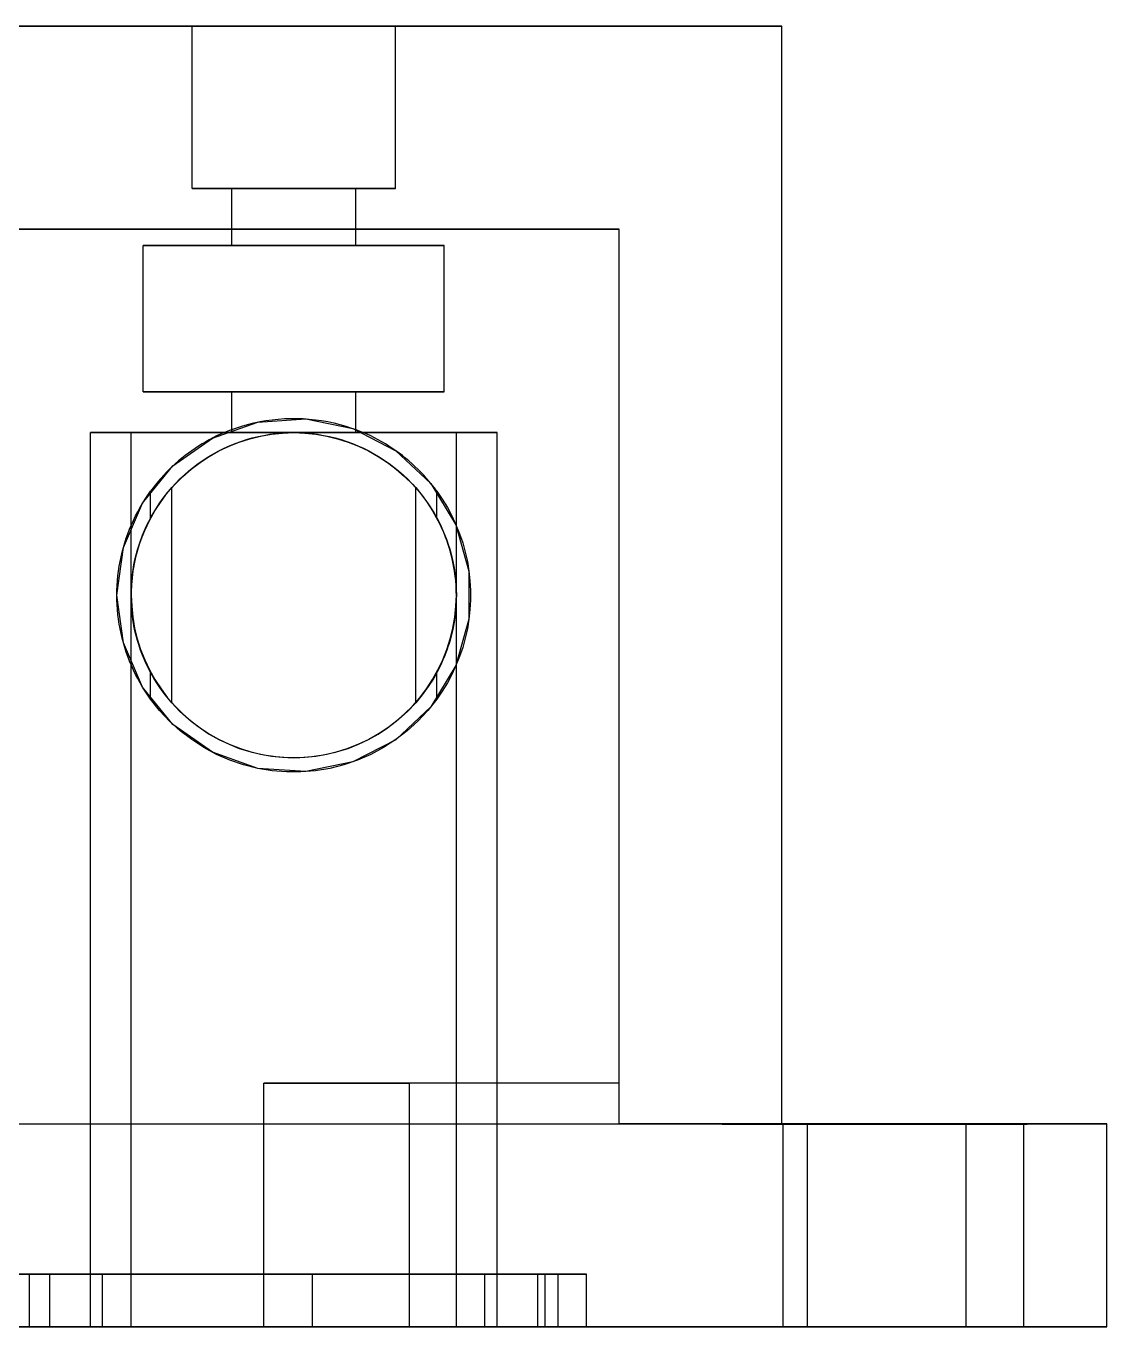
# Model space of a CAD drawing. Header units: millimetres. Extents: x 0 to 266, y -49 to 99.
# Drawn here: x 77.79 to 104.38, y 0 to 32 of the extents above; entities that cross this region are included whole.
import ezdxf

# ---------------------------------------------------------------- set-up
doc = ezdxf.new("R2010")
doc.units = ezdxf.units.MM
doc.layers.add('SIDE_HIDDEN', color=8, linetype='CONTINUOUS')
doc.layers.add('SIDE_VISIBLE', color=7, linetype='Continuous')

msp = doc.modelspace()

# ---------------------------------------------------------------- linework, layer by layer
at = {"layer": 'SIDE_HIDDEN'}
for points in [[(96.375, 32), (95.332, 32), (94.288, 32), (93.245, 32), (92.201, 32), (91.158, 32), (90.114, 32), (89.071, 32), (88.027, 32), (86.984, 32), (85.94, 32), (84.897, 32), (83.853, 32), (82.81, 32), (81.766, 32), (80.723, 32), (79.679, 32), (78.636, 32), (77.592, 32), (76.549, 32), (75.505, 32), (74.462, 32), (73.418, 32), (72.375, 32)], [(86.875, 32), (86.658, 32), (86.44, 32), (86.223, 32), (86.005, 32), (85.788, 32), (85.571, 32), (85.353, 32), (85.136, 32), (84.918, 32), (84.701, 32), (84.484, 32), (84.266, 32), (84.049, 32), (83.832, 32), (83.614, 32), (83.397, 32), (83.179, 32), (82.962, 32), (82.745, 32), (82.527, 32), (82.31, 32), (82.092, 32), (81.875, 32)], [(81.875, 32), (81.984, 32), (82.092, 32), (82.201, 32), (82.31, 32), (82.418, 32), (82.527, 32), (82.636, 32), (82.745, 32), (82.853, 32), (82.962, 32), (83.071, 32), (83.179, 32), (83.288, 32), (83.397, 32), (83.505, 32), (83.614, 32), (83.723, 32), (83.832, 32), (83.94, 32), (84.049, 32), (84.158, 32), (84.266, 32), (84.375, 32)], [(81.875, 28), (81.875, 32)], [(84.375, 32), (84.484, 32), (84.592, 32), (84.701, 32), (84.81, 32), (84.918, 32), (85.027, 32), (85.136, 32), (85.245, 32), (85.353, 32), (85.462, 32), (85.571, 32), (85.679, 32), (85.788, 32), (85.897, 32), (86.005, 32), (86.114, 32), (86.223, 32), (86.332, 32), (86.44, 32), (86.549, 32), (86.658, 32), (86.766, 32), (86.875, 32)], [(86.875, 28), (86.875, 32)], [(86.875, 28), (86.658, 28), (86.44, 28), (86.223, 28), (86.005, 28), (85.788, 28), (85.571, 28), (85.353, 28), (85.136, 28), (84.918, 28), (84.701, 28), (84.484, 28), (84.266, 28), (84.049, 28), (83.832, 28), (83.614, 28), (83.397, 28), (83.179, 28), (82.962, 28), (82.745, 28), (82.527, 28), (82.31, 28), (82.092, 28), (81.875, 28)], [(81.875, 28), (81.984, 28), (82.092, 28), (82.201, 28), (82.31, 28), (82.418, 28), (82.527, 28), (82.636, 28), (82.745, 28), (82.853, 28), (82.962, 28), (83.071, 28), (83.179, 28), (83.288, 28), (83.397, 28), (83.505, 28), (83.614, 28), (83.723, 28), (83.832, 28), (83.94, 28), (84.049, 28), (84.158, 28), (84.266, 28), (84.375, 28)], [(85.9, 28), (85.767, 28), (85.635, 28), (85.502, 28), (85.37, 28), (85.237, 28), (85.104, 28), (84.972, 28), (84.839, 28), (84.707, 28), (84.574, 28), (84.441, 28), (84.309, 28), (84.176, 28), (84.043, 28), (83.911, 28), (83.778, 28), (83.646, 28), (83.513, 28), (83.38, 28), (83.248, 28), (83.115, 28), (82.983, 28), (82.85, 28)], [(82.85, 28), (82.916, 28), (82.983, 28), (83.049, 28), (83.115, 28), (83.182, 28), (83.248, 28), (83.314, 28), (83.38, 28), (83.447, 28), (83.513, 28), (83.579, 28), (83.646, 28), (83.712, 28), (83.778, 28), (83.845, 28), (83.911, 28), (83.977, 28), (84.043, 28), (84.11, 28), (84.176, 28), (84.242, 28), (84.309, 28), (84.375, 28)], [(82.85, 26.6), (82.85, 28)], [(84.375, 28), (84.441, 28), (84.508, 28), (84.574, 28), (84.64, 28), (84.707, 28), (84.773, 28), (84.839, 28), (84.905, 28), (84.972, 28), (85.038, 28), (85.104, 28), (85.171, 28), (85.237, 28), (85.303, 28), (85.37, 28), (85.436, 28), (85.502, 28), (85.568, 28), (85.635, 28), (85.701, 28), (85.767, 28), (85.834, 28), (85.9, 28)], [(84.375, 28), (84.484, 28), (84.592, 28), (84.701, 28), (84.81, 28), (84.918, 28), (85.027, 28), (85.136, 28), (85.245, 28), (85.353, 28), (85.462, 28), (85.571, 28), (85.679, 28), (85.788, 28), (85.897, 28), (86.005, 28), (86.114, 28), (86.223, 28), (86.332, 28), (86.44, 28), (86.549, 28), (86.658, 28), (86.766, 28), (86.875, 28)], [(85.9, 26.6), (85.9, 28)], [(92.375, 27), (91.679, 27), (90.984, 27), (90.288, 27), (89.592, 27), (88.897, 27), (88.201, 27), (87.505, 27), (86.81, 27), (86.114, 27), (85.418, 27), (84.723, 27), (84.027, 27), (83.332, 27), (82.636, 27), (81.94, 27), (81.245, 27), (80.549, 27), (79.853, 27), (79.158, 27), (78.462, 27), (77.766, 27), (77.071, 27), (76.375, 27)], [(76.375, 27), (92.375, 27)], [(92.375, 5), (92.375, 27)], [(92.375, 6), (92.375, 27)], [(88.075, 26.6), (87.753, 26.6), (87.432, 26.6), (87.11, 26.6), (86.788, 26.6), (86.466, 26.6), (86.145, 26.6), (85.823, 26.6), (85.501, 26.6), (85.179, 26.6), (84.858, 26.6), (84.536, 26.6), (84.214, 26.6), (83.892, 26.6), (83.571, 26.6), (83.249, 26.6), (82.927, 26.6), (82.605, 26.6), (82.284, 26.6), (81.962, 26.6), (81.64, 26.6), (81.318, 26.6), (80.997, 26.6), (80.675, 26.6)], [(80.675, 26.6), (80.836, 26.6), (80.997, 26.6), (81.158, 26.6), (81.318, 26.6), (81.479, 26.6), (81.64, 26.6), (81.801, 26.6), (81.962, 26.6), (82.123, 26.6), (82.284, 26.6), (82.445, 26.6), (82.605, 26.6), (82.766, 26.6), (82.927, 26.6), (83.088, 26.6), (83.249, 26.6), (83.41, 26.6), (83.571, 26.6), (83.732, 26.6), (83.892, 26.6), (84.053, 26.6), (84.214, 26.6), (84.375, 26.6)], [(80.675, 23), (80.675, 26.6)], [(85.9, 26.6), (85.767, 26.6), (85.635, 26.6), (85.502, 26.6), (85.37, 26.6), (85.237, 26.6), (85.104, 26.6), (84.972, 26.6), (84.839, 26.6), (84.707, 26.6), (84.574, 26.6), (84.441, 26.6), (84.309, 26.6), (84.176, 26.6), (84.043, 26.6), (83.911, 26.6), (83.778, 26.6), (83.646, 26.6), (83.513, 26.6), (83.38, 26.6), (83.248, 26.6), (83.115, 26.6), (82.983, 26.6), (82.85, 26.6)], [(82.85, 26.6), (82.916, 26.6), (82.983, 26.6), (83.049, 26.6), (83.115, 26.6), (83.182, 26.6), (83.248, 26.6), (83.314, 26.6), (83.38, 26.6), (83.447, 26.6), (83.513, 26.6), (83.579, 26.6), (83.646, 26.6), (83.712, 26.6), (83.778, 26.6), (83.845, 26.6), (83.911, 26.6), (83.977, 26.6), (84.043, 26.6), (84.11, 26.6), (84.176, 26.6), (84.242, 26.6), (84.309, 26.6), (84.375, 26.6)], [(84.375, 26.6), (84.536, 26.6), (84.697, 26.6), (84.858, 26.6), (85.018, 26.6), (85.179, 26.6), (85.34, 26.6), (85.501, 26.6), (85.662, 26.6), (85.823, 26.6), (85.984, 26.6), (86.145, 26.6), (86.305, 26.6), (86.466, 26.6), (86.627, 26.6), (86.788, 26.6), (86.949, 26.6), (87.11, 26.6), (87.271, 26.6), (87.432, 26.6), (87.592, 26.6), (87.753, 26.6), (87.914, 26.6), (88.075, 26.6)], [(84.375, 26.6), (84.441, 26.6), (84.508, 26.6), (84.574, 26.6), (84.64, 26.6), (84.707, 26.6), (84.773, 26.6), (84.839, 26.6), (84.905, 26.6), (84.972, 26.6), (85.038, 26.6), (85.104, 26.6), (85.171, 26.6), (85.237, 26.6), (85.303, 26.6), (85.37, 26.6), (85.436, 26.6), (85.502, 26.6), (85.568, 26.6), (85.635, 26.6), (85.701, 26.6), (85.767, 26.6), (85.834, 26.6), (85.9, 26.6)], [(88.075, 23), (88.075, 26.6)], [(88.075, 23), (87.753, 23), (87.432, 23), (87.11, 23), (86.788, 23), (86.466, 23), (86.145, 23), (85.823, 23), (85.501, 23), (85.179, 23), (84.858, 23), (84.536, 23), (84.214, 23), (83.892, 23), (83.571, 23), (83.249, 23), (82.927, 23), (82.605, 23), (82.284, 23), (81.962, 23), (81.64, 23), (81.318, 23), (80.997, 23), (80.675, 23)], [(80.675, 23), (80.836, 23), (80.997, 23), (81.158, 23), (81.318, 23), (81.479, 23), (81.64, 23), (81.801, 23), (81.962, 23), (82.123, 23), (82.284, 23), (82.445, 23), (82.605, 23), (82.766, 23), (82.927, 23), (83.088, 23), (83.249, 23), (83.41, 23), (83.571, 23), (83.732, 23), (83.892, 23), (84.053, 23), (84.214, 23), (84.375, 23)], [(85.9, 23), (85.767, 23), (85.635, 23), (85.502, 23), (85.37, 23), (85.237, 23), (85.104, 23), (84.972, 23), (84.839, 23), (84.707, 23), (84.574, 23), (84.441, 23), (84.309, 23), (84.176, 23), (84.043, 23), (83.911, 23), (83.778, 23), (83.646, 23), (83.513, 23), (83.38, 23), (83.248, 23), (83.115, 23), (82.983, 23), (82.85, 23)], [(82.85, 23), (82.916, 23), (82.983, 23), (83.049, 23), (83.115, 23), (83.182, 23), (83.248, 23), (83.314, 23), (83.38, 23), (83.447, 23), (83.513, 23), (83.579, 23), (83.646, 23), (83.712, 23), (83.778, 23), (83.845, 23), (83.911, 23), (83.977, 23), (84.043, 23), (84.11, 23), (84.176, 23), (84.242, 23), (84.309, 23), (84.375, 23)], [(82.85, 22), (82.85, 23)], [(84.375, 23), (84.441, 23), (84.508, 23), (84.574, 23), (84.64, 23), (84.707, 23), (84.773, 23), (84.839, 23), (84.905, 23), (84.972, 23), (85.038, 23), (85.104, 23), (85.171, 23), (85.237, 23), (85.303, 23), (85.37, 23), (85.436, 23), (85.502, 23), (85.568, 23), (85.635, 23), (85.701, 23), (85.767, 23), (85.834, 23), (85.9, 23)], [(84.375, 23), (84.536, 23), (84.697, 23), (84.858, 23), (85.018, 23), (85.179, 23), (85.34, 23), (85.501, 23), (85.662, 23), (85.823, 23), (85.984, 23), (86.145, 23), (86.305, 23), (86.466, 23), (86.627, 23), (86.788, 23), (86.949, 23), (87.11, 23), (87.271, 23), (87.432, 23), (87.592, 23), (87.753, 23), (87.914, 23), (88.075, 23)], [(85.9, 22), (85.9, 23)], [(80.025, 18), (80.186, 19.174), (80.658, 20.26), (81.406, 21.179), (82.374, 21.862), (83.49, 22.259), (84.672, 22.34), (85.832, 22.099), (86.884, 21.554), (87.749, 20.745), (88.365, 19.733), (88.684, 18.592), (88.684, 17.408), (88.365, 16.267), (87.749, 15.255), (86.884, 14.446), (85.832, 13.901), (84.672, 13.66), (83.49, 13.741), (82.374, 14.138), (81.406, 14.821), (80.658, 15.74), (80.186, 16.826), (80.025, 18)], [(82.665, 22), (82.807, 22.058), (82.95, 22.11), (83.096, 22.158), (83.242, 22.2), (83.391, 22.237), (83.54, 22.269), (83.69, 22.296), (83.842, 22.317), (83.994, 22.333), (84.146, 22.344), (84.299, 22.349), (84.451, 22.349), (84.604, 22.344), (84.756, 22.333), (84.908, 22.317), (85.06, 22.296), (85.21, 22.269), (85.359, 22.237), (85.508, 22.2), (85.654, 22.158), (85.8, 22.11), (85.943, 22.058), (86.085, 22)], [(84.375, 22), (84.158, 22), (83.94, 22), (83.723, 22), (83.505, 22), (83.288, 22), (83.071, 22), (82.853, 22), (82.636, 22), (82.418, 22), (82.201, 22), (81.984, 22), (81.766, 22), (81.549, 22), (81.332, 22), (81.114, 22), (80.897, 22), (80.679, 22), (80.462, 22), (80.245, 22), (80.027, 22), (79.81, 22), (79.592, 22), (79.375, 22)], [(79.375, 22), (79.592, 22), (79.81, 22), (80.027, 22), (80.245, 22), (80.462, 22), (80.679, 22), (80.897, 22), (81.114, 22), (81.332, 22), (81.549, 22), (81.766, 22), (81.984, 22), (82.201, 22), (82.418, 22), (82.636, 22), (82.853, 22), (83.071, 22), (83.288, 22), (83.505, 22), (83.723, 22), (83.94, 22), (84.158, 22), (84.375, 22)], [(79.375, 0), (79.375, 22)], [(80.375, 18), (80.39, 18.273), (80.416, 18.544), (80.462, 18.813), (80.529, 19.077), (80.607, 19.339), (80.711, 19.591), (80.828, 19.838), (80.96, 20.077), (81.112, 20.303), (81.274, 20.523), (81.456, 20.727), (81.648, 20.919), (81.852, 21.101), (82.072, 21.263), (82.298, 21.415), (82.537, 21.547), (82.784, 21.664), (83.036, 21.768), (83.298, 21.846), (83.562, 21.913), (83.831, 21.959), (84.102, 21.985), (84.375, 22)], [(82.665, 22), (82.566, 22), (82.466, 22), (82.367, 22), (82.267, 22), (82.168, 22), (82.068, 22), (81.968, 22), (81.869, 22), (81.769, 22), (81.67, 22), (81.57, 22), (81.47, 22), (81.371, 22), (81.271, 22), (81.172, 22), (81.072, 22), (80.973, 22), (80.873, 22), (80.773, 22), (80.674, 22), (80.574, 22), (80.475, 22), (80.375, 22)], [(80.375, 22), (80.549, 22), (80.723, 22), (80.897, 22), (81.071, 22), (81.245, 22), (81.418, 22), (81.592, 22), (81.766, 22), (81.94, 22), (82.114, 22), (82.288, 22), (82.462, 22), (82.636, 22), (82.81, 22), (82.984, 22), (83.158, 22), (83.332, 22), (83.505, 22), (83.679, 22), (83.853, 22), (84.027, 22), (84.201, 22), (84.375, 22)], [(80.375, 18), (80.375, 22)], [(82.665, 22), (82.572, 21.959), (82.48, 21.916), (82.389, 21.87), (82.299, 21.822), (82.21, 21.773), (82.122, 21.721), (82.035, 21.667), (81.95, 21.611), (81.866, 21.554), (81.784, 21.494), (81.702, 21.432), (81.623, 21.369), (81.545, 21.303), (81.468, 21.236), (81.393, 21.167), (81.32, 21.096), (81.248, 21.024), (81.178, 20.95), (81.11, 20.874), (81.043, 20.797), (80.979, 20.718), (80.916, 20.638), (80.855, 20.556)], [(81.375, 20.646), (81.475, 20.755), (81.578, 20.86), (81.685, 20.961), (81.796, 21.058), (81.911, 21.151), (82.029, 21.24), (82.15, 21.324), (82.274, 21.404), (82.401, 21.479), (82.53, 21.549), (82.662, 21.615), (82.797, 21.675), (82.933, 21.731), (83.072, 21.782), (83.212, 21.827), (83.354, 21.868), (83.497, 21.903), (83.642, 21.932), (83.787, 21.957), (83.933, 21.976), (84.08, 21.989), (84.228, 21.997), (84.375, 22)], [(82.665, 22), (86.085, 22)], [(85.9, 22), (85.767, 22), (85.635, 22), (85.502, 22), (85.37, 22), (85.237, 22), (85.104, 22), (84.972, 22), (84.839, 22), (84.707, 22), (84.574, 22), (84.441, 22), (84.309, 22), (84.176, 22), (84.043, 22), (83.911, 22), (83.778, 22), (83.646, 22), (83.513, 22), (83.38, 22), (83.248, 22), (83.115, 22), (82.983, 22), (82.85, 22)], [(82.85, 22), (82.916, 22), (82.983, 22), (83.049, 22), (83.115, 22), (83.182, 22), (83.248, 22), (83.314, 22), (83.38, 22), (83.447, 22), (83.513, 22), (83.579, 22), (83.646, 22), (83.712, 22), (83.778, 22), (83.845, 22), (83.911, 22), (83.977, 22), (84.043, 22), (84.11, 22), (84.176, 22), (84.242, 22), (84.309, 22), (84.375, 22)], [(84.375, 22), (84.592, 22), (84.81, 22), (85.027, 22), (85.245, 22), (85.462, 22), (85.679, 22), (85.897, 22), (86.114, 22), (86.332, 22), (86.549, 22), (86.766, 22), (86.984, 22), (87.201, 22), (87.418, 22), (87.636, 22), (87.853, 22), (88.071, 22), (88.288, 22), (88.505, 22), (88.723, 22), (88.94, 22), (89.158, 22), (89.375, 22)], [(89.375, 22), (89.158, 22), (88.94, 22), (88.723, 22), (88.505, 22), (88.288, 22), (88.071, 22), (87.853, 22), (87.636, 22), (87.418, 22), (87.201, 22), (86.984, 22), (86.766, 22), (86.549, 22), (86.332, 22), (86.114, 22), (85.897, 22), (85.679, 22), (85.462, 22), (85.245, 22), (85.027, 22), (84.81, 22), (84.592, 22), (84.375, 22)], [(84.375, 22), (84.522, 21.997), (84.67, 21.989), (84.817, 21.976), (84.963, 21.957), (85.108, 21.932), (85.253, 21.903), (85.396, 21.868), (85.538, 21.827), (85.678, 21.782), (85.817, 21.731), (85.953, 21.675), (86.088, 21.615), (86.22, 21.549), (86.349, 21.479), (86.476, 21.404), (86.6, 21.324), (86.721, 21.24), (86.839, 21.151), (86.954, 21.058), (87.065, 20.961), (87.172, 20.86), (87.275, 20.755), (87.375, 20.646)], [(84.375, 22), (84.648, 21.985), (84.919, 21.959), (85.188, 21.913), (85.452, 21.846), (85.714, 21.768), (85.966, 21.664), (86.213, 21.547), (86.452, 21.415), (86.678, 21.263), (86.898, 21.101), (87.102, 20.919), (87.294, 20.727), (87.476, 20.523), (87.638, 20.303), (87.79, 20.077), (87.922, 19.838), (88.039, 19.591), (88.143, 19.339), (88.221, 19.077), (88.288, 18.813), (88.334, 18.544), (88.36, 18.273), (88.375, 18)], [(84.375, 22), (84.549, 22), (84.723, 22), (84.897, 22), (85.071, 22), (85.245, 22), (85.418, 22), (85.592, 22), (85.766, 22), (85.94, 22), (86.114, 22), (86.288, 22), (86.462, 22), (86.636, 22), (86.81, 22), (86.984, 22), (87.158, 22), (87.332, 22), (87.505, 22), (87.679, 22), (87.853, 22), (88.027, 22), (88.201, 22), (88.375, 22)], [(84.375, 22), (84.441, 22), (84.508, 22), (84.574, 22), (84.64, 22), (84.707, 22), (84.773, 22), (84.839, 22), (84.905, 22), (84.972, 22), (85.038, 22), (85.104, 22), (85.171, 22), (85.237, 22), (85.303, 22), (85.37, 22), (85.436, 22), (85.502, 22), (85.568, 22), (85.635, 22), (85.701, 22), (85.767, 22), (85.834, 22), (85.9, 22)], [(87.895, 20.556), (87.834, 20.638), (87.771, 20.718), (87.707, 20.797), (87.64, 20.874), (87.572, 20.95), (87.502, 21.024), (87.43, 21.096), (87.357, 21.167), (87.282, 21.236), (87.205, 21.303), (87.127, 21.369), (87.048, 21.432), (86.966, 21.494), (86.884, 21.554), (86.8, 21.611), (86.715, 21.667), (86.628, 21.721), (86.54, 21.773), (86.451, 21.822), (86.361, 21.87), (86.27, 21.916), (86.178, 21.959), (86.085, 22)], [(88.375, 22), (88.275, 22), (88.176, 22), (88.076, 22), (87.977, 22), (87.877, 22), (87.777, 22), (87.678, 22), (87.578, 22), (87.479, 22), (87.379, 22), (87.28, 22), (87.18, 22), (87.08, 22), (86.981, 22), (86.881, 22), (86.782, 22), (86.682, 22), (86.582, 22), (86.483, 22), (86.383, 22), (86.284, 22), (86.184, 22), (86.085, 22)], [(88.375, 18), (88.375, 22)], [(89.375, 0), (89.375, 22)], [(80.025, 18), (80.027, 18.119), (80.031, 18.237), (80.04, 18.356), (80.051, 18.474), (80.065, 18.592), (80.083, 18.71), (80.104, 18.826), (80.128, 18.943), (80.156, 19.058), (80.186, 19.173), (80.22, 19.287), (80.256, 19.4), (80.296, 19.512), (80.339, 19.623), (80.385, 19.732), (80.434, 19.841), (80.485, 19.948), (80.54, 20.053), (80.597, 20.157), (80.658, 20.259), (80.721, 20.36), (80.787, 20.459), (80.855, 20.556)], [(80.375, 18), (80.377, 18.126), (80.383, 18.251), (80.393, 18.377), (80.407, 18.501), (80.424, 18.626), (80.446, 18.75), (80.471, 18.873), (80.501, 18.995), (80.534, 19.116), (80.571, 19.236), (80.612, 19.355), (80.656, 19.473), (80.704, 19.589), (80.756, 19.703), (80.811, 19.816), (80.87, 19.927), (80.932, 20.037), (80.998, 20.144), (81.067, 20.249), (81.139, 20.352), (81.215, 20.452), (81.293, 20.55), (81.375, 20.646)], [(80.855, 19.9), (80.855, 20.556)], [(81.375, 15.354), (81.375, 20.646)], [(87.375, 15.354), (87.375, 20.646)], [(87.375, 20.646), (87.535, 20.452), (87.683, 20.249), (87.818, 20.037), (87.939, 19.816), (88.046, 19.589), (88.138, 19.355), (88.216, 19.116), (88.279, 18.873), (88.326, 18.626), (88.357, 18.377), (88.373, 18.126), (88.373, 17.874), (88.357, 17.623), (88.326, 17.374), (88.279, 17.127), (88.216, 16.884), (88.138, 16.645), (88.046, 16.411), (87.939, 16.184), (87.818, 15.963), (87.683, 15.751), (87.535, 15.548), (87.375, 15.354)], [(87.895, 20.556), (88.029, 20.36), (88.153, 20.157), (88.265, 19.948), (88.365, 19.732), (88.454, 19.512), (88.53, 19.287), (88.594, 19.058), (88.646, 18.826), (88.685, 18.592), (88.71, 18.356), (88.723, 18.119), (88.723, 17.881), (88.71, 17.644), (88.685, 17.408), (88.646, 17.174), (88.594, 16.942), (88.53, 16.713), (88.454, 16.488), (88.365, 16.268), (88.265, 16.052), (88.153, 15.843), (88.029, 15.64), (87.895, 15.444)], [(87.895, 19.9), (87.895, 20.556)], [(80.855, 19.9), (80.816, 19.824), (80.777, 19.747), (80.74, 19.669), (80.705, 19.59), (80.671, 19.511), (80.64, 19.431), (80.61, 19.35), (80.582, 19.269), (80.556, 19.187), (80.531, 19.104), (80.508, 19.021), (80.487, 18.938), (80.467, 18.854), (80.45, 18.77), (80.434, 18.685), (80.421, 18.6), (80.409, 18.515), (80.398, 18.43), (80.39, 18.344), (80.384, 18.258), (80.379, 18.172), (80.377, 18.086), (80.375, 18)], [(80.855, 19.9), (80.777, 19.747), (80.705, 19.59), (80.64, 19.431), (80.582, 19.269), (80.531, 19.105), (80.487, 18.938), (80.45, 18.77), (80.42, 18.6), (80.398, 18.43), (80.383, 18.258), (80.376, 18.086), (80.376, 17.914), (80.383, 17.742), (80.398, 17.57), (80.42, 17.4), (80.45, 17.23), (80.487, 17.062), (80.531, 16.895), (80.582, 16.731), (80.64, 16.569), (80.705, 16.41), (80.777, 16.253), (80.855, 16.1)], [(87.895, 19.9), (87.973, 19.747), (88.045, 19.59), (88.11, 19.431), (88.168, 19.269), (88.219, 19.105), (88.263, 18.938), (88.3, 18.77), (88.33, 18.6), (88.352, 18.43), (88.367, 18.258), (88.374, 18.086), (88.374, 17.914), (88.367, 17.742), (88.352, 17.57), (88.33, 17.4), (88.3, 17.23), (88.263, 17.062), (88.219, 16.895), (88.168, 16.731), (88.11, 16.569), (88.045, 16.41), (87.973, 16.253), (87.895, 16.1)], [(88.375, 18), (88.373, 18.086), (88.371, 18.172), (88.366, 18.258), (88.36, 18.344), (88.352, 18.43), (88.341, 18.515), (88.329, 18.6), (88.316, 18.685), (88.3, 18.77), (88.283, 18.854), (88.263, 18.938), (88.242, 19.021), (88.219, 19.104), (88.194, 19.187), (88.168, 19.269), (88.14, 19.35), (88.11, 19.431), (88.079, 19.511), (88.045, 19.59), (88.01, 19.669), (87.973, 19.747), (87.934, 19.824), (87.895, 19.9)], [(80.855, 15.444), (80.787, 15.541), (80.721, 15.64), (80.658, 15.741), (80.597, 15.843), (80.54, 15.947), (80.485, 16.052), (80.434, 16.159), (80.385, 16.268), (80.339, 16.377), (80.296, 16.488), (80.256, 16.6), (80.22, 16.713), (80.186, 16.827), (80.156, 16.942), (80.128, 17.057), (80.104, 17.174), (80.083, 17.29), (80.065, 17.408), (80.051, 17.526), (80.04, 17.644), (80.031, 17.763), (80.027, 17.881), (80.025, 18)], [(81.375, 15.354), (81.293, 15.45), (81.215, 15.548), (81.139, 15.648), (81.067, 15.751), (80.998, 15.856), (80.932, 15.963), (80.87, 16.073), (80.811, 16.184), (80.756, 16.297), (80.704, 16.411), (80.656, 16.527), (80.612, 16.645), (80.571, 16.764), (80.534, 16.884), (80.501, 17.005), (80.471, 17.127), (80.446, 17.25), (80.424, 17.374), (80.407, 17.499), (80.393, 17.623), (80.383, 17.749), (80.377, 17.874), (80.375, 18)], [(80.375, 18), (80.39, 17.727), (80.416, 17.456), (80.462, 17.187), (80.529, 16.923), (80.607, 16.661), (80.711, 16.409), (80.828, 16.162), (80.96, 15.923), (81.112, 15.697), (81.274, 15.477), (81.456, 15.273), (81.648, 15.081), (81.852, 14.899), (82.072, 14.737), (82.298, 14.585), (82.537, 14.453), (82.784, 14.336), (83.036, 14.232), (83.298, 14.154), (83.562, 14.087), (83.831, 14.041), (84.102, 14.015), (84.375, 14)], [(80.855, 16.1), (80.816, 16.176), (80.777, 16.253), (80.74, 16.331), (80.705, 16.41), (80.671, 16.489), (80.64, 16.569), (80.61, 16.65), (80.582, 16.731), (80.556, 16.813), (80.531, 16.896), (80.508, 16.979), (80.487, 17.062), (80.467, 17.146), (80.45, 17.23), (80.434, 17.315), (80.421, 17.4), (80.409, 17.485), (80.398, 17.57), (80.39, 17.656), (80.384, 17.742), (80.379, 17.828), (80.377, 17.914), (80.375, 18)], [(80.375, 0), (80.375, 18)], [(84.375, 14), (84.648, 14.015), (84.919, 14.041), (85.188, 14.087), (85.452, 14.154), (85.714, 14.232), (85.966, 14.336), (86.213, 14.453), (86.452, 14.585), (86.678, 14.737), (86.898, 14.899), (87.102, 15.081), (87.294, 15.273), (87.476, 15.477), (87.638, 15.697), (87.79, 15.923), (87.922, 16.162), (88.039, 16.409), (88.143, 16.661), (88.221, 16.923), (88.288, 17.187), (88.334, 17.456), (88.36, 17.727), (88.375, 18)], [(88.375, 18), (88.373, 17.914), (88.371, 17.828), (88.366, 17.742), (88.36, 17.656), (88.352, 17.57), (88.341, 17.485), (88.329, 17.4), (88.316, 17.315), (88.3, 17.23), (88.283, 17.146), (88.263, 17.062), (88.242, 16.979), (88.219, 16.896), (88.194, 16.813), (88.168, 16.731), (88.14, 16.65), (88.11, 16.569), (88.079, 16.489), (88.045, 16.41), (88.01, 16.331), (87.973, 16.253), (87.934, 16.176), (87.895, 16.1)], [(88.375, 0), (88.375, 18)], [(80.855, 15.444), (80.855, 16.1)], [(87.895, 15.444), (87.895, 16.1)], [(87.895, 15.444), (87.674, 15.164), (87.431, 14.904), (87.167, 14.664), (86.884, 14.447), (86.585, 14.253), (86.271, 14.085), (85.944, 13.943), (85.606, 13.828), (85.26, 13.741), (84.909, 13.683), (84.553, 13.654), (84.197, 13.654), (83.841, 13.683), (83.49, 13.741), (83.144, 13.828), (82.806, 13.943), (82.479, 14.085), (82.165, 14.253), (81.866, 14.447), (81.583, 14.664), (81.319, 14.904), (81.076, 15.164), (80.855, 15.444)], [(87.375, 15.354), (87.172, 15.14), (86.954, 14.942), (86.721, 14.76), (86.476, 14.596), (86.22, 14.451), (85.953, 14.325), (85.678, 14.218), (85.396, 14.132), (85.108, 14.068), (84.817, 14.024), (84.522, 14.003), (84.228, 14.003), (83.933, 14.024), (83.642, 14.068), (83.354, 14.132), (83.072, 14.218), (82.797, 14.325), (82.53, 14.451), (82.274, 14.596), (82.029, 14.76), (81.796, 14.942), (81.578, 15.14), (81.375, 15.354)], [(92.375, 6), (83.637, 6)], [(83.637, 6), (87.216, 6)], [(83.637, 0), (83.637, 6)], [(92.375, 6), (87.216, 6)], [(87.216, 6), (87.216, 0)], [(92.375, 5), (92.375, 6)], [(72.375, 5), (72.897, 5), (73.418, 5), (73.94, 5), (74.462, 5), (74.984, 5), (75.505, 5), (76.027, 5), (76.549, 5), (77.071, 5), (77.592, 5), (78.114, 5), (78.636, 5), (79.158, 5), (79.679, 5), (80.201, 5), (80.723, 5), (81.245, 5), (81.766, 5), (82.288, 5), (82.81, 5), (83.332, 5), (83.853, 5), (84.375, 5)], [(84.375, 5), (84.897, 5), (85.418, 5), (85.94, 5), (86.462, 5), (86.984, 5), (87.505, 5), (88.027, 5), (88.549, 5), (89.071, 5), (89.592, 5), (90.114, 5), (90.636, 5), (91.158, 5), (91.679, 5), (92.201, 5), (92.723, 5), (93.245, 5), (93.766, 5), (94.288, 5), (94.81, 5), (95.332, 5), (95.853, 5), (96.375, 5)], [(96.375, 5), (96.201, 5), (96.027, 5), (95.853, 5), (95.679, 5), (95.505, 5), (95.332, 5), (95.158, 5), (94.984, 5), (94.81, 5), (94.636, 5), (94.462, 5), (94.288, 5), (94.114, 5), (93.94, 5), (93.766, 5), (93.592, 5), (93.418, 5), (93.245, 5), (93.071, 5), (92.897, 5), (92.723, 5), (92.549, 5), (92.375, 5)], [(98.278, 5), (92.375, 5)], [(100.907, 5), (100.647, 5), (100.386, 5), (100.126, 5), (99.865, 5), (99.605, 5), (99.344, 5), (99.083, 5), (98.823, 5), (98.562, 5), (98.302, 5), (98.041, 5), (97.781, 5), (97.52, 5), (97.259, 5), (96.999, 5), (96.738, 5), (96.478, 5), (96.217, 5), (95.957, 5), (95.696, 5), (95.436, 5), (95.175, 5), (94.914, 5)], [(94.914, 5), (95.175, 5), (95.436, 5), (95.696, 5), (95.957, 5), (96.217, 5), (96.478, 5), (96.738, 5), (96.999, 5), (97.259, 5), (97.52, 5), (97.781, 5), (98.041, 5), (98.302, 5), (98.562, 5), (98.823, 5), (99.083, 5), (99.344, 5), (99.605, 5), (99.865, 5), (100.126, 5), (100.386, 5), (100.647, 5), (100.907, 5)], [(102.231, 5), (101.913, 5), (101.595, 5), (101.277, 5), (100.958, 5), (100.64, 5), (100.322, 5), (100.004, 5), (99.686, 5), (99.368, 5), (99.05, 5), (98.732, 5), (98.414, 5), (98.095, 5), (97.777, 5), (97.459, 5), (97.141, 5), (96.823, 5), (96.505, 5), (96.187, 5), (95.869, 5), (95.551, 5), (95.233, 5), (94.914, 5)], [(94.914, 5), (95.061, 5), (95.207, 5), (95.353, 5), (95.499, 5), (95.646, 5), (95.792, 5), (95.938, 5), (96.084, 5), (96.231, 5), (96.377, 5), (96.523, 5), (96.669, 5), (96.816, 5), (96.962, 5), (97.108, 5), (97.254, 5), (97.401, 5), (97.547, 5), (97.693, 5), (97.839, 5), (97.986, 5), (98.132, 5), (98.278, 5)], [(94.914, 4.99), (94.914, 5)], [(94.914, 4.99), (94.914, 5)], [(100.907, 4.99), (100.647, 4.99), (100.386, 4.99), (100.126, 4.99), (99.865, 4.99), (99.605, 4.99), (99.344, 4.99), (99.083, 4.99), (98.823, 4.99), (98.562, 4.99), (98.302, 4.99), (98.041, 4.99), (97.781, 4.99), (97.52, 4.99), (97.259, 4.99), (96.999, 4.99), (96.738, 4.99), (96.478, 4.99), (96.217, 4.99), (95.957, 4.99), (95.696, 4.99), (95.436, 4.99), (95.175, 4.99), (94.914, 4.99)], [(94.914, 4.99), (95.175, 4.99), (95.436, 4.99), (95.697, 4.99), (95.958, 4.99), (96.219, 4.99), (96.48, 4.99), (96.741, 4.99), (97.001, 4.99), (97.262, 4.99), (97.523, 4.99), (97.784, 4.99), (98.045, 4.99), (98.306, 4.99), (98.567, 4.99), (98.827, 4.99), (99.088, 4.99), (99.349, 4.99), (99.61, 4.99), (99.871, 4.99), (100.132, 4.99), (100.393, 4.99), (100.654, 4.99), (100.914, 4.99)], [(102.231, 4.99), (101.913, 4.99), (101.595, 4.99), (101.277, 4.99), (100.958, 4.99), (100.64, 4.99), (100.322, 4.99), (100.004, 4.99), (99.686, 4.99), (99.368, 4.99), (99.05, 4.99), (98.732, 4.99), (98.414, 4.99), (98.095, 4.99), (97.777, 4.99), (97.459, 4.99), (97.141, 4.99), (96.823, 4.99), (96.505, 4.99), (96.187, 4.99), (95.869, 4.99), (95.551, 4.99), (95.233, 4.99), (94.914, 4.99)], [(94.914, 4.99), (95.061, 4.99), (95.207, 4.99), (95.353, 4.99), (95.499, 4.99), (95.646, 4.99), (95.792, 4.99), (95.938, 4.99), (96.084, 4.99), (96.231, 4.99), (96.377, 4.99), (96.523, 4.99), (96.669, 4.99), (96.816, 4.99), (96.962, 4.99), (97.108, 4.99), (97.254, 4.99), (97.401, 4.99), (97.547, 4.99), (97.693, 4.99), (97.839, 4.99), (97.986, 4.99), (98.132, 4.99), (98.278, 4.99)], [(100.914, 4.99), (100.719, 4.99), (100.523, 4.99), (100.327, 4.99), (100.132, 4.99), (99.936, 4.99), (99.741, 4.99), (99.545, 4.99), (99.349, 4.99), (99.154, 4.99), (98.958, 4.99), (98.762, 4.99), (98.567, 4.99), (98.371, 4.99), (98.175, 4.99), (97.98, 4.99), (97.784, 4.99), (97.588, 4.99), (97.393, 4.99), (97.197, 4.99), (97.001, 4.99), (96.806, 4.99), (96.61, 4.99), (96.414, 4.99)], [(96.414, 4.99), (96.512, 4.99), (96.61, 4.99), (96.708, 4.99), (96.806, 4.99), (96.904, 4.99), (97.001, 4.99), (97.099, 4.99), (97.197, 4.99), (97.295, 4.99), (97.393, 4.99), (97.491, 4.99), (97.588, 4.99), (97.686, 4.99), (97.784, 4.99), (97.882, 4.99), (97.98, 4.99), (98.077, 4.99), (98.175, 4.99), (98.273, 4.99), (98.371, 4.99), (98.469, 4.99), (98.567, 4.99), (98.664, 4.99)], [(100.914, 4.99), (100.719, 4.99), (100.523, 4.99), (100.327, 4.99), (100.132, 4.99), (99.936, 4.99), (99.741, 4.99), (99.545, 4.99), (99.349, 4.99), (99.154, 4.99), (98.958, 4.99), (98.762, 4.99), (98.567, 4.99), (98.371, 4.99), (98.175, 4.99), (97.98, 4.99), (97.784, 4.99), (97.588, 4.99), (97.393, 4.99), (97.197, 4.99), (97.001, 4.99), (96.806, 4.99), (96.61, 4.99), (96.414, 4.99)], [(96.414, 4.99), (96.512, 4.99), (96.61, 4.99), (96.708, 4.99), (96.806, 4.99), (96.904, 4.99), (97.001, 4.99), (97.099, 4.99), (97.197, 4.99), (97.295, 4.99), (97.393, 4.99), (97.491, 4.99), (97.588, 4.99), (97.686, 4.99), (97.784, 4.99), (97.882, 4.99), (97.98, 4.99), (98.077, 4.99), (98.175, 4.99), (98.273, 4.99), (98.371, 4.99), (98.469, 4.99), (98.567, 4.99), (98.664, 4.99)], [(96.414, 0), (96.414, 4.99)], [(96.414, 0), (96.414, 4.99)], [(98.278, 4.99), (98.278, 5)], [(98.278, 4.99), (102.327, 4.99)], [(98.664, 4.99), (98.762, 4.99), (98.859, 4.99), (98.957, 4.99), (99.054, 4.99), (99.152, 4.99), (99.25, 4.99), (99.347, 4.99), (99.445, 4.99), (99.542, 4.99), (99.64, 4.99), (99.737, 4.99), (99.835, 4.99), (99.932, 4.99), (100.03, 4.99), (100.127, 4.99), (100.225, 4.99), (100.322, 4.99), (100.42, 4.99), (100.517, 4.99), (100.615, 4.99), (100.712, 4.99), (100.81, 4.99), (100.907, 4.99)], [(98.664, 4.99), (98.762, 4.99), (98.86, 4.99), (98.958, 4.99), (99.056, 4.99), (99.154, 4.99), (99.251, 4.99), (99.349, 4.99), (99.447, 4.99), (99.545, 4.99), (99.643, 4.99), (99.741, 4.99), (99.838, 4.99), (99.936, 4.99), (100.034, 4.99), (100.132, 4.99), (100.23, 4.99), (100.327, 4.99), (100.425, 4.99), (100.523, 4.99), (100.621, 4.99), (100.719, 4.99), (100.817, 4.99), (100.914, 4.99)], [(100.914, 0), (100.914, 4.99)], [(100.914, 0), (100.914, 4.99)], [(102.389, 4.99), (102.386, 4.99), (102.383, 4.99), (102.38, 4.99), (102.378, 4.99), (102.375, 4.99), (102.372, 4.99), (102.37, 4.99), (102.367, 4.99), (102.364, 4.99), (102.362, 4.99), (102.359, 4.99), (102.356, 4.99), (102.354, 4.99), (102.351, 4.99), (102.348, 4.99), (102.345, 4.99), (102.343, 4.99), (102.34, 4.99), (102.337, 4.99), (102.335, 4.99), (102.332, 4.99), (102.329, 4.99), (102.327, 4.99)], [(102.327, 0), (102.327, 4.99)], [(102.389, 5), (102.39, 5), (102.391, 5), (102.392, 5), (102.393, 5), (102.394, 5), (102.395, 5), (102.396, 5), (102.398, 5), (102.399, 5), (102.4, 5), (102.401, 5), (102.402, 5), (102.403, 5), (102.404, 5), (102.405, 5), (102.407, 5), (102.408, 5), (102.409, 5), (102.41, 5), (102.411, 5), (102.412, 5), (102.413, 5), (102.414, 5)], [(102.414, 5), (102.413, 5), (102.412, 5), (102.411, 5), (102.41, 5), (102.409, 5), (102.408, 5), (102.407, 5), (102.405, 5), (102.404, 5), (102.403, 5), (102.402, 5), (102.401, 5), (102.4, 5), (102.399, 5), (102.398, 5), (102.396, 5), (102.395, 5), (102.394, 5), (102.393, 5), (102.392, 5), (102.391, 5), (102.39, 5), (102.389, 5)], [(102.389, 4.99), (102.389, 5)], [(102.389, 5), (102.39, 5), (102.391, 5), (102.392, 5), (102.393, 5), (102.394, 5), (102.395, 5), (102.396, 5), (102.398, 5), (102.399, 5), (102.4, 5), (102.401, 5), (102.402, 5), (102.403, 5), (102.404, 5), (102.405, 5), (102.407, 5), (102.408, 5), (102.409, 5), (102.41, 5), (102.411, 5), (102.412, 5), (102.413, 5), (102.414, 5)], [(102.414, 5), (102.413, 5), (102.412, 5), (102.411, 5), (102.41, 5), (102.409, 5), (102.408, 5), (102.407, 5), (102.405, 5), (102.404, 5), (102.403, 5), (102.402, 5), (102.401, 5), (102.4, 5), (102.399, 5), (102.398, 5), (102.396, 5), (102.395, 5), (102.394, 5), (102.393, 5), (102.392, 5), (102.391, 5), (102.39, 5), (102.389, 5)], [(102.389, 5), (102.475, 5), (102.561, 5), (102.648, 5), (102.734, 5), (102.82, 5), (102.907, 5), (102.993, 5), (103.079, 5), (103.166, 5), (103.252, 5), (103.339, 5), (103.425, 5), (103.511, 5), (103.598, 5), (103.684, 5), (103.77, 5), (103.857, 5), (103.943, 5), (104.03, 5), (104.116, 5), (104.202, 5), (104.289, 5), (104.375, 5)], [(102.389, 4.99), (102.39, 4.99), (102.391, 4.99), (102.392, 4.99), (102.393, 4.99), (102.394, 4.99), (102.395, 4.99), (102.396, 4.99), (102.398, 4.99), (102.399, 4.99), (102.4, 4.99), (102.401, 4.99), (102.402, 4.99), (102.403, 4.99), (102.404, 4.99), (102.405, 4.99), (102.407, 4.99), (102.408, 4.99), (102.409, 4.99), (102.41, 4.99), (102.411, 4.99), (102.412, 4.99), (102.413, 4.99), (102.414, 4.99)], [(102.414, 4.99), (102.413, 4.99), (102.412, 4.99), (102.411, 4.99), (102.41, 4.99), (102.409, 4.99), (102.408, 4.99), (102.407, 4.99), (102.405, 4.99), (102.404, 4.99), (102.403, 4.99), (102.402, 4.99), (102.401, 4.99), (102.4, 4.99), (102.399, 4.99), (102.398, 4.99), (102.396, 4.99), (102.395, 4.99), (102.394, 4.99), (102.393, 4.99), (102.392, 4.99), (102.391, 4.99), (102.39, 4.99), (102.389, 4.99)], [(102.389, 4.99), (102.39, 4.99), (102.391, 4.99), (102.392, 4.99), (102.393, 4.99), (102.394, 4.99), (102.395, 4.99), (102.396, 4.99), (102.398, 4.99), (102.399, 4.99), (102.4, 4.99), (102.401, 4.99), (102.402, 4.99), (102.403, 4.99), (102.404, 4.99), (102.405, 4.99), (102.407, 4.99), (102.408, 4.99), (102.409, 4.99), (102.41, 4.99), (102.411, 4.99), (102.412, 4.99), (102.413, 4.99), (102.414, 4.99)], [(102.414, 4.99), (102.413, 4.99), (102.412, 4.99), (102.411, 4.99), (102.41, 4.99), (102.409, 4.99), (102.408, 4.99), (102.407, 4.99), (102.405, 4.99), (102.404, 4.99), (102.403, 4.99), (102.402, 4.99), (102.401, 4.99), (102.4, 4.99), (102.399, 4.99), (102.398, 4.99), (102.396, 4.99), (102.395, 4.99), (102.394, 4.99), (102.393, 4.99), (102.392, 4.99), (102.391, 4.99), (102.39, 4.99), (102.389, 4.99)], [(102.414, 4.99), (102.414, 5)], [(102.414, 4.99), (102.414, 5)], [(91.575, 1.3), (90.949, 1.3), (90.323, 1.3), (89.697, 1.3), (89.071, 1.3), (88.445, 1.3), (87.818, 1.3), (87.192, 1.3), (86.566, 1.3), (85.94, 1.3), (85.314, 1.3), (84.688, 1.3), (84.062, 1.3), (83.436, 1.3), (82.81, 1.3), (82.184, 1.3), (81.558, 1.3), (80.932, 1.3), (80.305, 1.3), (79.679, 1.3), (79.053, 1.3), (78.427, 1.3), (77.801, 1.3), (77.175, 1.3)], [(77.175, 1.3), (77.488, 1.3), (77.801, 1.3), (78.114, 1.3), (78.427, 1.3), (78.74, 1.3), (79.053, 1.3), (79.366, 1.3), (79.679, 1.3), (79.992, 1.3), (80.305, 1.3), (80.618, 1.3), (80.932, 1.3), (81.245, 1.3), (81.558, 1.3), (81.871, 1.3), (82.184, 1.3), (82.497, 1.3), (82.81, 1.3), (83.123, 1.3), (83.436, 1.3), (83.749, 1.3), (84.062, 1.3), (84.375, 1.3)], [(84.834, 1.3), (84.531, 1.3), (84.229, 1.3), (83.926, 1.3), (83.624, 1.3), (83.321, 1.3), (83.019, 1.3), (82.716, 1.3), (82.413, 1.3), (82.111, 1.3), (81.808, 1.3), (81.506, 1.3), (81.203, 1.3), (80.901, 1.3), (80.598, 1.3), (80.295, 1.3), (79.993, 1.3), (79.69, 1.3), (79.388, 1.3), (79.085, 1.3), (78.783, 1.3), (78.48, 1.3), (78.178, 1.3), (77.875, 1.3)], [(77.875, 1.3), (78.44, 1.3), (79.005, 1.3), (79.571, 1.3), (80.136, 1.3), (80.701, 1.3), (81.266, 1.3), (81.832, 1.3), (82.397, 1.3), (82.962, 1.3), (83.527, 1.3), (84.092, 1.3), (84.658, 1.3), (85.223, 1.3), (85.788, 1.3), (86.353, 1.3), (86.918, 1.3), (87.484, 1.3), (88.049, 1.3), (88.614, 1.3), (89.179, 1.3), (89.745, 1.3), (90.31, 1.3), (90.875, 1.3)], [(77.875, 0), (77.875, 1.3)], [(90.375, 1.3), (89.853, 1.3), (89.332, 1.3), (88.81, 1.3), (88.288, 1.3), (87.766, 1.3), (87.245, 1.3), (86.723, 1.3), (86.201, 1.3), (85.679, 1.3), (85.158, 1.3), (84.636, 1.3), (84.114, 1.3), (83.592, 1.3), (83.071, 1.3), (82.549, 1.3), (82.027, 1.3), (81.505, 1.3), (80.984, 1.3), (80.462, 1.3), (79.94, 1.3), (79.418, 1.3), (78.897, 1.3), (78.375, 1.3)], [(78.375, 1.3), (78.636, 1.3), (78.897, 1.3), (79.158, 1.3), (79.418, 1.3), (79.679, 1.3), (79.94, 1.3), (80.201, 1.3), (80.462, 1.3), (80.723, 1.3), (80.984, 1.3), (81.245, 1.3), (81.505, 1.3), (81.766, 1.3), (82.027, 1.3), (82.288, 1.3), (82.549, 1.3), (82.81, 1.3), (83.071, 1.3), (83.332, 1.3), (83.592, 1.3), (83.853, 1.3), (84.114, 1.3), (84.375, 1.3)], [(78.375, 0), (78.375, 1.3)], [(89.075, 1.3), (88.666, 1.3), (88.258, 1.3), (87.849, 1.3), (87.44, 1.3), (87.032, 1.3), (86.623, 1.3), (86.214, 1.3), (85.805, 1.3), (85.397, 1.3), (84.988, 1.3), (84.579, 1.3), (84.171, 1.3), (83.762, 1.3), (83.353, 1.3), (82.945, 1.3), (82.536, 1.3), (82.127, 1.3), (81.718, 1.3), (81.31, 1.3), (80.901, 1.3), (80.492, 1.3), (80.084, 1.3), (79.675, 1.3)], [(79.675, 1.3), (79.879, 1.3), (80.084, 1.3), (80.288, 1.3), (80.492, 1.3), (80.697, 1.3), (80.901, 1.3), (81.105, 1.3), (81.31, 1.3), (81.514, 1.3), (81.718, 1.3), (81.923, 1.3), (82.127, 1.3), (82.332, 1.3), (82.536, 1.3), (82.74, 1.3), (82.945, 1.3), (83.149, 1.3), (83.353, 1.3), (83.558, 1.3), (83.762, 1.3), (83.966, 1.3), (84.171, 1.3), (84.375, 1.3)], [(79.675, 0), (79.675, 1.3)], [(84.375, 1.3), (84.688, 1.3), (85.001, 1.3), (85.314, 1.3), (85.627, 1.3), (85.94, 1.3), (86.253, 1.3), (86.566, 1.3), (86.879, 1.3), (87.192, 1.3), (87.505, 1.3), (87.818, 1.3), (88.132, 1.3), (88.445, 1.3), (88.758, 1.3), (89.071, 1.3), (89.384, 1.3), (89.697, 1.3), (90.01, 1.3), (90.323, 1.3), (90.636, 1.3), (90.949, 1.3), (91.262, 1.3), (91.575, 1.3)], [(84.375, 1.3), (84.636, 1.3), (84.897, 1.3), (85.158, 1.3), (85.418, 1.3), (85.679, 1.3), (85.94, 1.3), (86.201, 1.3), (86.462, 1.3), (86.723, 1.3), (86.984, 1.3), (87.245, 1.3), (87.505, 1.3), (87.766, 1.3), (88.027, 1.3), (88.288, 1.3), (88.549, 1.3), (88.81, 1.3), (89.071, 1.3), (89.332, 1.3), (89.592, 1.3), (89.853, 1.3), (90.114, 1.3), (90.375, 1.3)], [(84.375, 1.3), (84.579, 1.3), (84.784, 1.3), (84.988, 1.3), (85.192, 1.3), (85.397, 1.3), (85.601, 1.3), (85.805, 1.3), (86.01, 1.3), (86.214, 1.3), (86.418, 1.3), (86.623, 1.3), (86.827, 1.3), (87.032, 1.3), (87.236, 1.3), (87.44, 1.3), (87.645, 1.3), (87.849, 1.3), (88.053, 1.3), (88.258, 1.3), (88.462, 1.3), (88.666, 1.3), (88.871, 1.3), (89.075, 1.3)], [(84.834, 1.3), (90.555, 1.3)], [(84.834, 0), (84.834, 1.3)], [(89.075, 0), (89.075, 1.3)], [(90.375, 0), (90.375, 1.3)], [(90.875, 1.3), (90.861, 1.3), (90.847, 1.3), (90.833, 1.3), (90.819, 1.3), (90.805, 1.3), (90.792, 1.3), (90.778, 1.3), (90.764, 1.3), (90.75, 1.3), (90.736, 1.3), (90.722, 1.3), (90.708, 1.3), (90.694, 1.3), (90.68, 1.3), (90.666, 1.3), (90.653, 1.3), (90.639, 1.3), (90.625, 1.3), (90.611, 1.3), (90.597, 1.3), (90.583, 1.3), (90.569, 1.3), (90.555, 1.3)], [(90.555, 0), (90.555, 1.3)], [(90.875, 0), (90.875, 1.3)], [(91.575, 0), (91.575, 1.3)], [(76.375, 0), (87.216, 0)], [(91.575, 0), (90.949, 0), (90.323, 0), (89.697, 0), (89.071, 0), (88.445, 0), (87.818, 0), (87.192, 0), (86.566, 0), (85.94, 0), (85.314, 0), (84.688, 0), (84.062, 0), (83.436, 0), (82.81, 0), (82.184, 0), (81.558, 0), (80.932, 0), (80.305, 0), (79.679, 0), (79.053, 0), (78.427, 0), (77.801, 0), (77.175, 0)], [(77.175, 0), (77.488, 0), (77.801, 0), (78.114, 0), (78.427, 0), (78.74, 0), (79.053, 0), (79.366, 0), (79.679, 0), (79.992, 0), (80.305, 0), (80.618, 0), (80.932, 0), (81.245, 0), (81.558, 0), (81.871, 0), (82.184, 0), (82.497, 0), (82.81, 0), (83.123, 0), (83.436, 0), (83.749, 0), (84.062, 0), (84.375, 0)], [(84.834, 0), (84.531, 0), (84.229, 0), (83.926, 0), (83.624, 0), (83.321, 0), (83.019, 0), (82.716, 0), (82.413, 0), (82.111, 0), (81.808, 0), (81.506, 0), (81.203, 0), (80.901, 0), (80.598, 0), (80.295, 0), (79.993, 0), (79.69, 0), (79.388, 0), (79.085, 0), (78.783, 0), (78.48, 0), (78.178, 0), (77.875, 0)], [(77.875, 0), (78.44, 0), (79.005, 0), (79.571, 0), (80.136, 0), (80.701, 0), (81.266, 0), (81.832, 0), (82.397, 0), (82.962, 0), (83.527, 0), (84.092, 0), (84.658, 0), (85.223, 0), (85.788, 0), (86.353, 0), (86.918, 0), (87.484, 0), (88.049, 0), (88.614, 0), (89.179, 0), (89.745, 0), (90.31, 0), (90.875, 0)], [(90.375, 0), (89.853, 0), (89.332, 0), (88.81, 0), (88.288, 0), (87.766, 0), (87.245, 0), (86.723, 0), (86.201, 0), (85.679, 0), (85.158, 0), (84.636, 0), (84.114, 0), (83.592, 0), (83.071, 0), (82.549, 0), (82.027, 0), (81.505, 0), (80.984, 0), (80.462, 0), (79.94, 0), (79.418, 0), (78.897, 0), (78.375, 0)], [(78.375, 0), (78.636, 0), (78.897, 0), (79.158, 0), (79.418, 0), (79.679, 0), (79.94, 0), (80.201, 0), (80.462, 0), (80.723, 0), (80.984, 0), (81.245, 0), (81.505, 0), (81.766, 0), (82.027, 0), (82.288, 0), (82.549, 0), (82.81, 0), (83.071, 0), (83.332, 0), (83.592, 0), (83.853, 0), (84.114, 0), (84.375, 0)], [(89.375, 0), (88.94, 0), (88.505, 0), (88.071, 0), (87.636, 0), (87.201, 0), (86.766, 0), (86.332, 0), (85.897, 0), (85.462, 0), (85.027, 0), (84.592, 0), (84.158, 0), (83.723, 0), (83.288, 0), (82.853, 0), (82.418, 0), (81.984, 0), (81.549, 0), (81.114, 0), (80.679, 0), (80.245, 0), (79.81, 0), (79.375, 0)], [(79.375, 0), (79.592, 0), (79.81, 0), (80.027, 0), (80.245, 0), (80.462, 0), (80.679, 0), (80.897, 0), (81.114, 0), (81.332, 0), (81.549, 0), (81.766, 0), (81.984, 0), (82.201, 0), (82.418, 0), (82.636, 0), (82.853, 0), (83.071, 0), (83.288, 0), (83.505, 0), (83.723, 0), (83.94, 0), (84.158, 0), (84.375, 0)], [(89.075, 0), (88.666, 0), (88.258, 0), (87.849, 0), (87.44, 0), (87.032, 0), (86.623, 0), (86.214, 0), (85.805, 0), (85.397, 0), (84.988, 0), (84.579, 0), (84.171, 0), (83.762, 0), (83.353, 0), (82.945, 0), (82.536, 0), (82.127, 0), (81.718, 0), (81.31, 0), (80.901, 0), (80.492, 0), (80.084, 0), (79.675, 0)], [(79.675, 0), (79.879, 0), (80.084, 0), (80.288, 0), (80.492, 0), (80.697, 0), (80.901, 0), (81.105, 0), (81.31, 0), (81.514, 0), (81.718, 0), (81.923, 0), (82.127, 0), (82.332, 0), (82.536, 0), (82.74, 0), (82.945, 0), (83.149, 0), (83.353, 0), (83.558, 0), (83.762, 0), (83.966, 0), (84.171, 0), (84.375, 0)], [(88.375, 0), (88.027, 0), (87.679, 0), (87.332, 0), (86.984, 0), (86.636, 0), (86.288, 0), (85.94, 0), (85.592, 0), (85.245, 0), (84.897, 0), (84.549, 0), (84.201, 0), (83.853, 0), (83.505, 0), (83.158, 0), (82.81, 0), (82.462, 0), (82.114, 0), (81.766, 0), (81.418, 0), (81.071, 0), (80.723, 0), (80.375, 0)], [(80.375, 0), (80.549, 0), (80.723, 0), (80.897, 0), (81.071, 0), (81.245, 0), (81.418, 0), (81.592, 0), (81.766, 0), (81.94, 0), (82.114, 0), (82.288, 0), (82.462, 0), (82.636, 0), (82.81, 0), (82.984, 0), (83.158, 0), (83.332, 0), (83.505, 0), (83.679, 0), (83.853, 0), (84.027, 0), (84.201, 0), (84.375, 0)], [(84.834, 0), (83.637, 0)], [(87.216, 0), (83.637, 0)], [(84.375, 0), (84.688, 0), (85.001, 0), (85.314, 0), (85.627, 0), (85.94, 0), (86.253, 0), (86.566, 0), (86.879, 0), (87.192, 0), (87.505, 0), (87.818, 0), (88.132, 0), (88.445, 0), (88.758, 0), (89.071, 0), (89.384, 0), (89.697, 0), (90.01, 0), (90.323, 0), (90.636, 0), (90.949, 0), (91.262, 0), (91.575, 0)], [(84.375, 0), (84.636, 0), (84.897, 0), (85.158, 0), (85.418, 0), (85.679, 0), (85.94, 0), (86.201, 0), (86.462, 0), (86.723, 0), (86.984, 0), (87.245, 0), (87.505, 0), (87.766, 0), (88.027, 0), (88.288, 0), (88.549, 0), (88.81, 0), (89.071, 0), (89.332, 0), (89.592, 0), (89.853, 0), (90.114, 0), (90.375, 0)], [(84.375, 0), (84.592, 0), (84.81, 0), (85.027, 0), (85.245, 0), (85.462, 0), (85.679, 0), (85.897, 0), (86.114, 0), (86.332, 0), (86.549, 0), (86.766, 0), (86.984, 0), (87.201, 0), (87.418, 0), (87.636, 0), (87.853, 0), (88.071, 0), (88.288, 0), (88.505, 0), (88.723, 0), (88.94, 0), (89.158, 0), (89.375, 0)], [(84.375, 0), (84.549, 0), (84.723, 0), (84.897, 0), (85.071, 0), (85.245, 0), (85.418, 0), (85.592, 0), (85.766, 0), (85.94, 0), (86.114, 0), (86.288, 0), (86.462, 0), (86.636, 0), (86.81, 0), (86.984, 0), (87.158, 0), (87.332, 0), (87.505, 0), (87.679, 0), (87.853, 0), (88.027, 0), (88.201, 0), (88.375, 0)], [(84.375, 0), (84.579, 0), (84.784, 0), (84.988, 0), (85.192, 0), (85.397, 0), (85.601, 0), (85.805, 0), (86.01, 0), (86.214, 0), (86.418, 0), (86.623, 0), (86.827, 0), (87.032, 0), (87.236, 0), (87.44, 0), (87.645, 0), (87.849, 0), (88.053, 0), (88.258, 0), (88.462, 0), (88.666, 0), (88.871, 0), (89.075, 0)], [(102.327, 0), (90.555, 0)], [(90.875, 0), (90.861, 0), (90.847, 0), (90.833, 0), (90.819, 0), (90.805, 0), (90.792, 0), (90.778, 0), (90.764, 0), (90.75, 0), (90.736, 0), (90.722, 0), (90.708, 0), (90.694, 0), (90.68, 0), (90.666, 0), (90.653, 0), (90.639, 0), (90.625, 0), (90.611, 0), (90.597, 0), (90.583, 0), (90.569, 0), (90.555, 0)], [(100.914, 0), (100.719, 0), (100.523, 0), (100.327, 0), (100.132, 0), (99.936, 0), (99.741, 0), (99.545, 0), (99.349, 0), (99.154, 0), (98.958, 0), (98.762, 0), (98.567, 0), (98.371, 0), (98.175, 0), (97.98, 0), (97.784, 0), (97.588, 0), (97.393, 0), (97.197, 0), (97.001, 0), (96.806, 0), (96.61, 0), (96.414, 0)], [(96.414, 0), (96.512, 0), (96.61, 0), (96.708, 0), (96.806, 0), (96.904, 0), (97.001, 0), (97.099, 0), (97.197, 0), (97.295, 0), (97.393, 0), (97.491, 0), (97.588, 0), (97.686, 0), (97.784, 0), (97.882, 0), (97.98, 0), (98.077, 0), (98.175, 0), (98.273, 0), (98.371, 0), (98.469, 0), (98.567, 0), (98.664, 0)], [(100.914, 0), (100.719, 0), (100.523, 0), (100.327, 0), (100.132, 0), (99.936, 0), (99.741, 0), (99.545, 0), (99.349, 0), (99.154, 0), (98.958, 0), (98.762, 0), (98.567, 0), (98.371, 0), (98.175, 0), (97.98, 0), (97.784, 0), (97.588, 0), (97.393, 0), (97.197, 0), (97.001, 0), (96.806, 0), (96.61, 0), (96.414, 0)], [(96.414, 0), (96.512, 0), (96.61, 0), (96.708, 0), (96.806, 0), (96.904, 0), (97.001, 0), (97.099, 0), (97.197, 0), (97.295, 0), (97.393, 0), (97.491, 0), (97.588, 0), (97.686, 0), (97.784, 0), (97.882, 0), (97.98, 0), (98.077, 0), (98.175, 0), (98.273, 0), (98.371, 0), (98.469, 0), (98.567, 0), (98.664, 0)], [(98.664, 0), (98.762, 0), (98.86, 0), (98.958, 0), (99.056, 0), (99.154, 0), (99.251, 0), (99.349, 0), (99.447, 0), (99.545, 0), (99.643, 0), (99.741, 0), (99.838, 0), (99.936, 0), (100.034, 0), (100.132, 0), (100.23, 0), (100.327, 0), (100.425, 0), (100.523, 0), (100.621, 0), (100.719, 0), (100.817, 0), (100.914, 0)], [(98.664, 0), (98.762, 0), (98.86, 0), (98.958, 0), (99.056, 0), (99.154, 0), (99.251, 0), (99.349, 0), (99.447, 0), (99.545, 0), (99.643, 0), (99.741, 0), (99.838, 0), (99.936, 0), (100.034, 0), (100.132, 0), (100.23, 0), (100.327, 0), (100.425, 0), (100.523, 0), (100.621, 0), (100.719, 0), (100.817, 0), (100.914, 0)], [(104.375, 0), (104.286, 0), (104.197, 0), (104.108, 0), (104.019, 0), (103.93, 0), (103.841, 0), (103.752, 0), (103.663, 0), (103.573, 0), (103.484, 0), (103.395, 0), (103.306, 0), (103.217, 0), (103.128, 0), (103.039, 0), (102.95, 0), (102.861, 0), (102.772, 0), (102.683, 0), (102.594, 0), (102.505, 0), (102.416, 0), (102.327, 0)]]:
    msp.add_lwpolyline(points, dxfattribs=at)
at = {"layer": 'SIDE_VISIBLE'}
for points in [[(72.375, 32), (72.897, 32), (73.418, 32), (73.94, 32), (74.462, 32), (74.984, 32), (75.505, 32), (76.027, 32), (76.549, 32), (77.071, 32), (77.592, 32), (78.114, 32), (78.636, 32), (79.158, 32), (79.679, 32), (80.201, 32), (80.723, 32), (81.245, 32), (81.766, 32), (82.288, 32), (82.81, 32), (83.332, 32), (83.853, 32), (84.375, 32)], [(84.375, 32), (84.897, 32), (85.418, 32), (85.94, 32), (86.462, 32), (86.984, 32), (87.505, 32), (88.027, 32), (88.549, 32), (89.071, 32), (89.592, 32), (90.114, 32), (90.636, 32), (91.158, 32), (91.679, 32), (92.201, 32), (92.723, 32), (93.245, 32), (93.766, 32), (94.288, 32), (94.81, 32), (95.332, 32), (95.853, 32), (96.375, 32)], [(96.375, 5), (96.375, 32)], [(71.736, 5), (97.014, 5)], [(97.014, 0), (97.014, 5)], [(100.907, 5), (100.738, 5), (100.569, 5), (100.4, 5), (100.23, 5), (100.061, 5), (99.892, 5), (99.722, 5), (99.553, 5), (99.384, 5), (99.215, 5), (99.045, 5), (98.876, 5), (98.707, 5), (98.538, 5), (98.368, 5), (98.199, 5), (98.03, 5), (97.861, 5), (97.691, 5), (97.522, 5), (97.353, 5), (97.183, 5), (97.014, 5)], [(100.907, 4.99), (100.907, 5)], [(100.907, 5), (100.972, 5), (101.036, 5), (101.101, 5), (101.165, 5), (101.229, 5), (101.294, 5), (101.358, 5), (101.423, 5), (101.487, 5), (101.551, 5), (101.616, 5), (101.68, 5), (101.745, 5), (101.809, 5), (101.873, 5), (101.938, 5), (102.002, 5), (102.067, 5), (102.131, 5), (102.195, 5), (102.26, 5), (102.324, 5), (102.389, 5)], [(100.907, 4.99), (100.908, 4.99), (100.908, 4.99), (100.908, 4.99), (100.909, 4.99), (100.909, 4.99), (100.909, 4.99), (100.909, 4.99), (100.91, 4.99), (100.91, 4.99), (100.91, 4.99), (100.911, 4.99), (100.911, 4.99), (100.911, 4.99), (100.912, 4.99), (100.912, 4.99), (100.912, 4.99), (100.913, 4.99), (100.913, 4.99), (100.913, 4.99), (100.913, 4.99), (100.914, 4.99), (100.914, 4.99), (100.914, 4.99)], [(100.907, 4.99), (100.972, 4.99), (101.036, 4.99), (101.101, 4.99), (101.165, 4.99), (101.229, 4.99), (101.294, 4.99), (101.358, 4.99), (101.423, 4.99), (101.487, 4.99), (101.551, 4.99), (101.616, 4.99), (101.68, 4.99), (101.745, 4.99), (101.809, 4.99), (101.873, 4.99), (101.938, 4.99), (102.002, 4.99), (102.067, 4.99), (102.131, 4.99), (102.195, 4.99), (102.26, 4.99), (102.324, 4.99), (102.389, 4.99)], [(100.914, 4.99), (100.979, 4.99), (101.043, 4.99), (101.107, 4.99), (101.171, 4.99), (101.235, 4.99), (101.299, 4.99), (101.363, 4.99), (101.427, 4.99), (101.491, 4.99), (101.555, 4.99), (101.619, 4.99), (101.684, 4.99), (101.748, 4.99), (101.812, 4.99), (101.876, 4.99), (101.94, 4.99), (102.004, 4.99), (102.068, 4.99), (102.132, 4.99), (102.196, 4.99), (102.26, 4.99), (102.324, 4.99), (102.389, 4.99)], [(102.389, 5), (102.382, 5), (102.375, 5), (102.368, 5), (102.361, 5), (102.354, 5), (102.347, 5), (102.341, 5), (102.334, 5), (102.327, 5), (102.32, 5), (102.313, 5), (102.306, 5), (102.299, 5), (102.293, 5), (102.286, 5), (102.279, 5), (102.272, 5), (102.265, 5), (102.258, 5), (102.251, 5), (102.245, 5), (102.238, 5), (102.231, 5)], [(102.389, 4.99), (102.382, 4.99), (102.375, 4.99), (102.368, 4.99), (102.361, 4.99), (102.354, 4.99), (102.347, 4.99), (102.341, 4.99), (102.334, 4.99), (102.327, 4.99), (102.32, 4.99), (102.313, 4.99), (102.306, 4.99), (102.299, 4.99), (102.293, 4.99), (102.286, 4.99), (102.279, 4.99), (102.272, 4.99), (102.265, 4.99), (102.258, 4.99), (102.251, 4.99), (102.245, 4.99), (102.238, 4.99), (102.231, 4.99)], [(102.389, 4.99), (102.389, 5)], [(104.375, 5), (104.289, 5), (104.202, 5), (104.116, 5), (104.03, 5), (103.943, 5), (103.857, 5), (103.77, 5), (103.684, 5), (103.598, 5), (103.511, 5), (103.425, 5), (103.339, 5), (103.252, 5), (103.166, 5), (103.079, 5), (102.993, 5), (102.907, 5), (102.82, 5), (102.734, 5), (102.648, 5), (102.561, 5), (102.475, 5), (102.389, 5)], [(104.375, 0), (104.375, 5)], [(71.736, 0), (97.014, 0)], [(97.014, 0), (97.334, 0), (97.654, 0), (97.974, 0), (98.294, 0), (98.614, 0), (98.934, 0), (99.254, 0), (99.574, 0), (99.895, 0), (100.215, 0), (100.535, 0), (100.855, 0), (101.175, 0), (101.495, 0), (101.815, 0), (102.135, 0), (102.455, 0), (102.775, 0), (103.095, 0), (103.415, 0), (103.735, 0), (104.055, 0), (104.375, 0)]]:
    msp.add_lwpolyline(points, dxfattribs=at)

doc.saveas('drawing.dxf')
